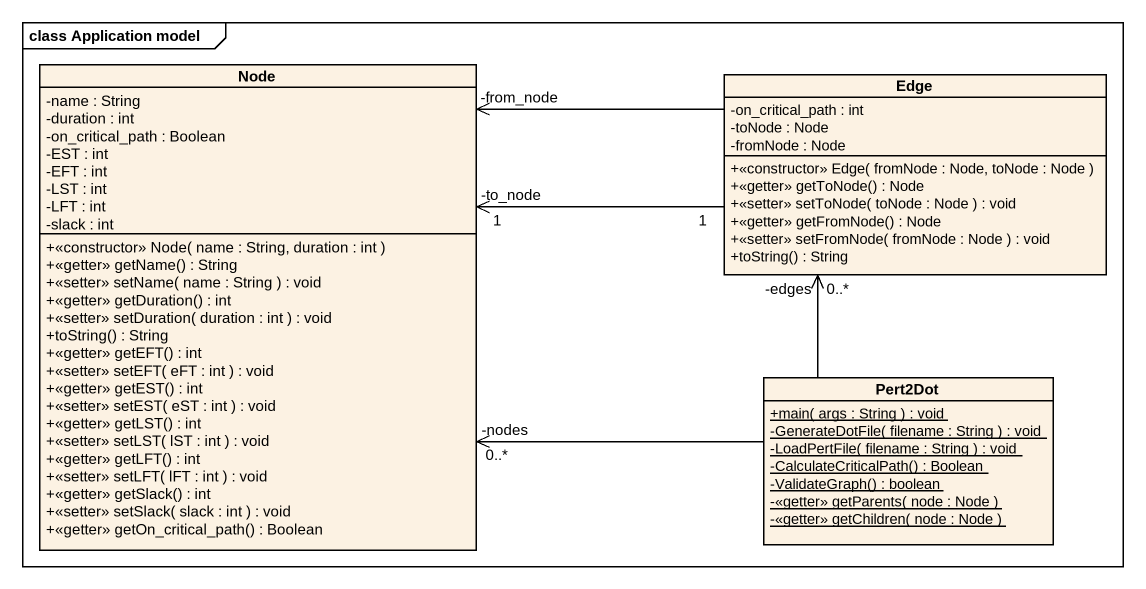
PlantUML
@startuml
mainframe class Application model
hide circle
hide empty members
skinparam classAttributeIconSize 0
class "Node" as Node_ {
  -name : String
  -duration : int
  -on_critical_path : Boolean
  -EST : int
  -EFT : int
  -LST : int
  -LFT : int
  -slack : int
  +<<constructor>> Node( name : String, duration : int )
  +<<getter>> getName() : String
  +<<setter>> setName( name : String ) : void
  +<<getter>> getDuration() : int
  +<<setter>> setDuration( duration : int ) : void
  +toString() : String
  +<<getter>> getEFT() : int
  +<<setter>> setEFT( eFT : int ) : void
  +<<getter>> getEST() : int
  +<<setter>> setEST( eST : int ) : void
  +<<getter>> getLST() : int
  +<<setter>> setLST( lST : int ) : void
  +<<getter>> getLFT() : int
  +<<setter>> setLFT( lFT : int ) : void
  +<<getter>> getSlack() : int
  +<<setter>> setSlack( slack : int ) : void
  +<<getter>> getOn_critical_path() : Boolean
}
class Edge {
  -on_critical_path : int
  -toNode : Node
  -fromNode : Node
  +<<constructor>> Edge( fromNode : Node, toNode : Node )
  +<<getter>> getToNode() : Node
  +<<setter>> setToNode( toNode : Node ) : void
  +<<getter>> getFromNode() : Node
  +<<setter>> setFromNode( fromNode : Node ) : void
  +toString() : String
}
class Pert2Dot {
  {static} +main( args : String ) : void
  {static} -GenerateDotFile( filename : String ) : void
  {static} -LoadPertFile( filename : String ) : void
  {static} -CalculateCriticalPath() : Boolean
  {static} -ValidateGraph() : boolean
  {static} -<<getter>> getParents( node : Node )
  {static} -<<getter>> getChildren( node : Node )
}
Edge "1" -left-> "1\n-to_node" Node_
Edge -left-> "-from_node" Node_
Pert2Dot -left-> "-nodes\n0..*" Node_
Pert2Dot -up-> "-edges\n0..*" Edge
@enduml
